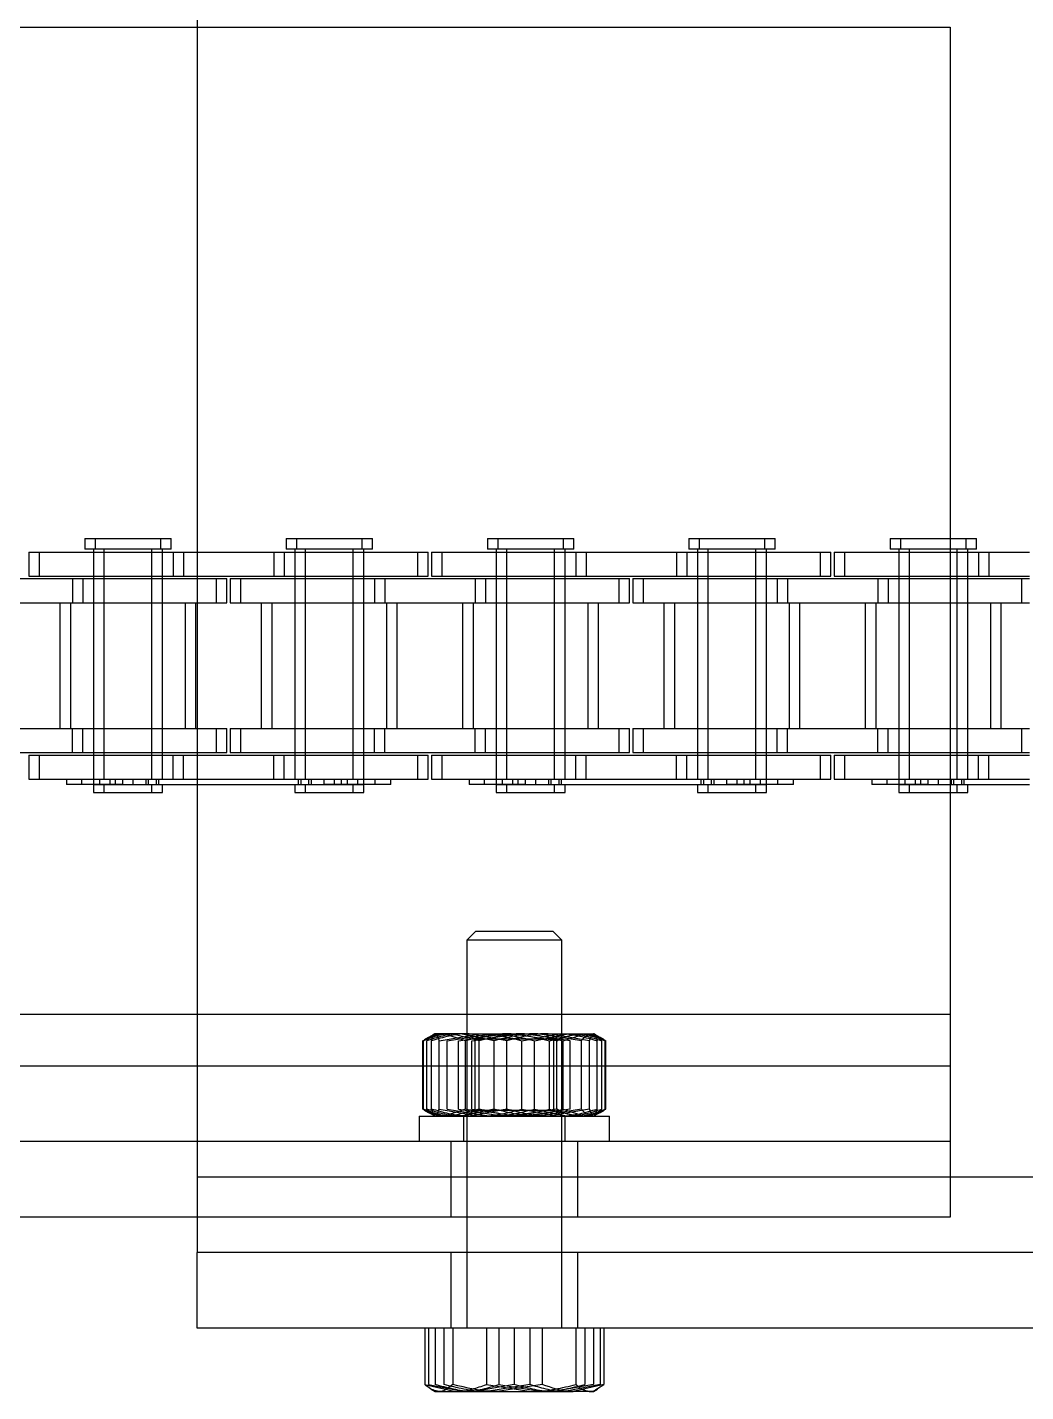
# Model space of a CAD drawing. Header units: metres. Extents: x 0 to 21025, y 0 to 14850.
# Drawn here: x 4815.5 to 4878.5, y 9035.6 to 9121.6 of the extents above; entities that cross this region are included whole.
import ezdxf

# ---------------------------------------------------------------- set-up
doc = ezdxf.new("R2010")
doc.units = ezdxf.units.M
doc.header["$LTSCALE"] = 25
doc.linetypes.add('HIDDEN2', pattern=[4.7625, 3.175, -1.5875])
doc.layers.add('SL4', color=4, linetype='Continuous')
doc.layers.add('ST1', color=7, linetype='HIDDEN2')

msp = doc.modelspace()

# ---------------------------------------------------------------- linework, layer by layer
at = {"layer": 'SL4'}
for p, q in [((4826.236, 9261.149), (4826.236, 9121.619)), ((3548.761, 9121.619), (4873.736, 9121.619)), ((4873.736, 9121.619), (4873.736, 9056.144)), ((4873.736, 9089.384), (4874.733, 9089.384)), ((4874.733, 9088.725), (4874.733, 9089.384)), ((4874.733, 9089.384), (4875.388, 9089.384)), ((4875.388, 9088.725), (4875.388, 9089.384)), ((4874.733, 9088.725), (4873.736, 9088.725)), ((4873.736, 9088.541), (4875.51, 9088.541)), ((4874.18, 9088.541), (4874.18, 9088.725)), ((4875.388, 9088.725), (4874.733, 9088.725)), ((4874.835, 9088.541), (4874.835, 9088.725)), ((4875.51, 9088.541), (4875.51, 9087.021)), ((4875.51, 9088.541), (4878.736, 9088.541)), ((4873.736, 9087.021), (4875.51, 9087.021)), ((4873.736, 9086.869), (4878.255, 9086.869)), ((4874.18, 9086.869), (4874.18, 9087.021)), ((4874.835, 9086.869), (4874.835, 9087.021)), ((4875.51, 9087.021), (4878.736, 9087.021)), ((4878.255, 9085.349), (4878.255, 9086.869)), ((4878.255, 9086.869), (4878.736, 9086.869)), ((4873.736, 9085.349), (4878.255, 9085.349)), ((4876.295, 9077.419), (4876.295, 9085.349)), ((4876.95, 9077.419), (4876.95, 9085.349)), ((4878.255, 9085.349), (4878.736, 9085.349)), ((4873.736, 9077.419), (4878.255, 9077.419)), ((4878.255, 9075.899), (4878.255, 9077.419)), ((4878.255, 9077.419), (4878.736, 9077.419)), ((4873.736, 9075.899), (4878.255, 9075.899)), ((4873.736, 9075.747), (4875.51, 9075.747)), ((4874.18, 9075.747), (4874.18, 9075.899)), ((4874.835, 9075.747), (4874.835, 9075.899)), ((4875.51, 9074.227), (4875.51, 9075.747)), ((4875.51, 9075.747), (4878.736, 9075.747)), ((4878.255, 9075.899), (4878.736, 9075.899)), ((4873.736, 9074.227), (4875.51, 9074.227)), ((4873.736, 9073.894), (4878.736, 9073.894)), ((4874.18, 9073.858), (4873.736, 9073.858)), ((4873.811, 9073.858), (4873.811, 9073.894)), ((4874.18, 9073.384), (4874.18, 9073.858)), ((4874.835, 9073.858), (4874.18, 9073.858)), ((4874.466, 9073.858), (4874.466, 9073.894)), ((4874.835, 9073.384), (4874.835, 9073.858)), ((4875.51, 9074.227), (4878.736, 9074.227)), ((4873.736, 9073.384), (4874.18, 9073.384)), ((4874.18, 9073.384), (4874.835, 9073.384)), ((3548.761, 9056.144), (4873.736, 9056.144)), ((4873.736, 9056.144), (4873.736, 9046.619)), ((4878.736, 9049.146), (4873.736, 9049.146)), ((4873.736, 9046.619), (3548.761, 9046.619)), ((4826.236, 9046.619), (4826.236, 9044.384)), ((4843.236, 9046.619), (4843.236, 9044.384)), ((4849.236, 9044.384), (4849.236, 9046.619)), ((4826.236, 9039.621), (4826.236, 9044.384)), ((4926.236, 9044.384), (4826.236, 9044.384)), ((4926.236, 9039.621), (4826.236, 9039.621)), ((4840.594, 9039.621), (4840.594, 9036.068)), ((4842.355, 9039.621), (4842.355, 9036.068)), ((4847.998, 9039.621), (4847.998, 9036.068)), ((4851.879, 9039.621), (4851.879, 9036.068)), ((4847.998, 9036.068), (4845.177, 9035.621)), ((4851.879, 9036.068), (4849.938, 9035.621)), ((4851.475, 9035.816), (4851.879, 9036.068)), ((4840.986, 9035.766), (4841.236, 9035.621)), ((4841.236, 9035.621), (4841.475, 9035.621)), ((4841.475, 9035.621), (4845.177, 9035.621)), ((4845.177, 9035.621), (4849.938, 9035.621)), ((4851.236, 9035.621), (4849.938, 9035.621)), ((4851.236, 9035.621), (4851.487, 9035.766))]:
    msp.add_line(p, q, dxfattribs=at)
for points, knots in [([(4841.475, 9035.621), (4841.239, 9035.677), (4840.941, 9035.749), (4840.655, 9036.012), (4840.594, 9036.068)], [0, 0, 0, 0, 0.788999, 1, 1, 1, 1]), ([(4842.355, 9036.068), (4842.132, 9035.885), (4841.842, 9035.647), (4841.544, 9035.626), (4841.475, 9035.621)], [0, 0, 0, 0, 0.768151, 1, 1, 1, 1]), ([(4845.177, 9035.621), (4845.11, 9035.622), (4844.157, 9035.628), (4843.223, 9035.856), (4842.355, 9036.068)], [0, 0, 0, 0, 0.070201, 1, 1, 1, 1]), ([(4849.938, 9035.621), (4849.892, 9035.622), (4849.237, 9035.628), (4848.595, 9035.856), (4847.998, 9036.068)], [0, 0, 0, 0, 0.070201, 1, 1, 1, 1])]:
    msp.add_open_spline(points, degree=3, knots=knots, dxfattribs=at)
at = {"layer": 'ST1'}
for p, q in [((4826.236, 9121.619), (4826.236, 9049.146)), ((4819.136, 9089.384), (4823.933, 9089.384)), ((4819.136, 9089.384), (4819.136, 9088.725)), ((4819.791, 9089.384), (4819.791, 9088.725)), ((4823.933, 9089.384), (4824.588, 9089.384)), ((4823.933, 9088.725), (4823.933, 9089.384)), ((4824.588, 9088.725), (4824.588, 9089.384)), ((4831.836, 9089.384), (4836.633, 9089.384)), ((4831.836, 9089.384), (4831.836, 9088.725)), ((4832.491, 9089.384), (4832.491, 9088.725)), ((4836.633, 9089.384), (4837.288, 9089.384)), ((4836.633, 9088.725), (4836.633, 9089.384)), ((4837.288, 9088.725), (4837.288, 9089.384)), ((4844.536, 9089.384), (4849.333, 9089.384)), ((4844.536, 9089.384), (4844.536, 9088.725)), ((4845.191, 9089.384), (4845.191, 9088.725)), ((4849.333, 9089.384), (4849.988, 9089.384)), ((4849.333, 9088.725), (4849.333, 9089.384)), ((4849.988, 9088.725), (4849.988, 9089.384)), ((4857.236, 9089.384), (4862.033, 9089.384)), ((4857.236, 9089.384), (4857.236, 9088.725)), ((4857.891, 9089.384), (4857.891, 9088.725)), ((4862.033, 9089.384), (4862.688, 9089.384)), ((4862.033, 9088.725), (4862.033, 9089.384)), ((4862.688, 9088.725), (4862.688, 9089.384)), ((4869.936, 9089.384), (4873.736, 9089.384)), ((4869.936, 9089.384), (4869.936, 9088.725)), ((4870.591, 9089.384), (4870.591, 9088.725)), ((4815.615, 9088.541), (4824.71, 9088.541)), ((4815.615, 9088.541), (4815.615, 9087.021)), ((4816.27, 9088.541), (4816.27, 9087.021)), ((4823.933, 9088.725), (4819.136, 9088.725)), ((4819.69, 9088.725), (4819.69, 9074.227)), ((4819.69, 9088.541), (4819.69, 9087.021)), ((4820.345, 9088.725), (4820.345, 9074.227)), ((4820.345, 9088.541), (4820.345, 9087.021)), ((4823.38, 9074.227), (4823.38, 9088.725)), ((4823.38, 9087.021), (4823.38, 9088.541)), ((4824.588, 9088.725), (4823.933, 9088.725)), ((4824.035, 9074.227), (4824.035, 9088.725)), ((4824.035, 9087.021), (4824.035, 9088.541)), ((4824.71, 9088.541), (4824.71, 9087.021)), ((4824.71, 9088.541), (4831.06, 9088.541)), ((4825.365, 9088.541), (4825.365, 9087.021)), ((4831.06, 9088.541), (4831.06, 9087.021)), ((4831.06, 9088.541), (4840.155, 9088.541)), ((4831.715, 9088.541), (4831.715, 9087.021)), ((4836.633, 9088.725), (4831.836, 9088.725)), ((4832.39, 9088.725), (4832.39, 9074.227)), ((4832.39, 9088.541), (4832.39, 9087.021)), ((4833.045, 9088.725), (4833.045, 9074.227)), ((4833.045, 9088.541), (4833.045, 9087.021)), ((4836.08, 9074.227), (4836.08, 9088.725)), ((4836.08, 9087.021), (4836.08, 9088.541)), ((4837.288, 9088.725), (4836.633, 9088.725)), ((4836.735, 9074.227), (4836.735, 9088.725)), ((4836.735, 9087.021), (4836.735, 9088.541)), ((4840.155, 9088.541), (4840.81, 9088.541)), ((4840.155, 9087.021), (4840.155, 9088.541)), ((4840.81, 9087.021), (4840.81, 9088.541)), ((4841.015, 9088.541), (4850.11, 9088.541)), ((4841.015, 9088.541), (4841.015, 9087.021)), ((4841.67, 9088.541), (4841.67, 9087.021)), ((4849.333, 9088.725), (4844.536, 9088.725)), ((4845.09, 9088.725), (4845.09, 9074.227)), ((4845.09, 9088.541), (4845.09, 9087.021)), ((4845.745, 9088.725), (4845.745, 9074.227)), ((4845.745, 9088.541), (4845.745, 9087.021)), ((4848.78, 9074.227), (4848.78, 9088.725)), ((4848.78, 9087.021), (4848.78, 9088.541)), ((4849.988, 9088.725), (4849.333, 9088.725)), ((4849.435, 9074.227), (4849.435, 9088.725)), ((4849.435, 9087.021), (4849.435, 9088.541)), ((4850.11, 9088.541), (4850.11, 9087.021)), ((4850.11, 9088.541), (4856.46, 9088.541)), ((4850.765, 9088.541), (4850.765, 9087.021)), ((4856.46, 9088.541), (4856.46, 9087.021)), ((4856.46, 9088.541), (4865.555, 9088.541)), ((4857.115, 9088.541), (4857.115, 9087.021)), ((4862.033, 9088.725), (4857.236, 9088.725)), ((4857.79, 9088.725), (4857.79, 9074.227)), ((4857.79, 9088.541), (4857.79, 9087.021)), ((4858.445, 9088.725), (4858.445, 9074.227)), ((4858.445, 9088.541), (4858.445, 9087.021)), ((4861.48, 9074.227), (4861.48, 9088.725)), ((4861.48, 9087.021), (4861.48, 9088.541)), ((4862.688, 9088.725), (4862.033, 9088.725)), ((4862.135, 9074.227), (4862.135, 9088.725)), ((4862.135, 9087.021), (4862.135, 9088.541)), ((4865.555, 9088.541), (4866.21, 9088.541)), ((4865.555, 9087.021), (4865.555, 9088.541)), ((4866.21, 9087.021), (4866.21, 9088.541)), ((4866.415, 9088.541), (4873.736, 9088.541)), ((4866.415, 9088.541), (4866.415, 9087.021)), ((4867.07, 9088.541), (4867.07, 9087.021)), ((4873.736, 9088.725), (4869.936, 9088.725)), ((4870.49, 9088.725), (4870.49, 9074.227)), ((4870.49, 9088.541), (4870.49, 9087.021)), ((4871.145, 9088.725), (4871.145, 9074.227)), ((4871.145, 9088.541), (4871.145, 9087.021)), ((4874.18, 9087.021), (4874.18, 9088.541)), ((4874.18, 9087.021), (4874.18, 9088.541)), ((4874.835, 9087.021), (4874.835, 9088.541)), ((4874.835, 9087.021), (4874.835, 9088.541)), ((4875.51, 9088.541), (4875.51, 9087.021)), ((4876.165, 9088.541), (4876.165, 9087.021)), ((4812.01, 9086.869), (4818.36, 9086.869)), ((4815.615, 9087.021), (4824.71, 9087.021)), ((4818.36, 9086.869), (4818.36, 9085.349)), ((4818.36, 9086.869), (4827.455, 9086.869)), ((4819.015, 9086.869), (4819.015, 9085.349)), ((4819.69, 9086.869), (4819.69, 9085.349)), ((4820.345, 9086.869), (4820.345, 9085.349)), ((4823.38, 9085.349), (4823.38, 9086.869)), ((4824.035, 9085.349), (4824.035, 9086.869)), ((4824.71, 9087.021), (4831.06, 9087.021)), ((4827.455, 9086.869), (4828.11, 9086.869)), ((4827.455, 9085.349), (4827.455, 9086.869)), ((4828.11, 9085.349), (4828.11, 9086.869)), ((4828.315, 9086.869), (4837.41, 9086.869)), ((4828.315, 9086.869), (4828.315, 9085.349)), ((4828.97, 9086.869), (4828.97, 9085.349)), ((4831.06, 9087.021), (4840.155, 9087.021)), ((4832.39, 9086.869), (4832.39, 9085.349)), ((4833.045, 9086.869), (4833.045, 9085.349)), ((4836.08, 9085.349), (4836.08, 9086.869)), ((4836.735, 9085.349), (4836.735, 9086.869)), ((4837.41, 9086.869), (4837.41, 9085.349)), ((4837.41, 9086.869), (4843.76, 9086.869)), ((4838.065, 9086.869), (4838.065, 9085.349)), ((4840.155, 9087.021), (4840.81, 9087.021)), ((4841.015, 9087.021), (4850.11, 9087.021)), ((4843.76, 9086.869), (4843.76, 9085.349)), ((4843.76, 9086.869), (4852.855, 9086.869)), ((4844.415, 9086.869), (4844.415, 9085.349)), ((4845.09, 9086.869), (4845.09, 9085.349)), ((4845.745, 9086.869), (4845.745, 9085.349)), ((4848.78, 9085.349), (4848.78, 9086.869)), ((4849.435, 9085.349), (4849.435, 9086.869)), ((4850.11, 9087.021), (4856.46, 9087.021)), ((4852.855, 9086.869), (4853.51, 9086.869)), ((4852.855, 9085.349), (4852.855, 9086.869)), ((4853.51, 9085.349), (4853.51, 9086.869)), ((4853.715, 9086.869), (4862.81, 9086.869)), ((4853.715, 9086.869), (4853.715, 9085.349)), ((4854.37, 9086.869), (4854.37, 9085.349)), ((4856.46, 9087.021), (4865.555, 9087.021)), ((4857.79, 9086.869), (4857.79, 9085.349)), ((4858.445, 9086.869), (4858.445, 9085.349)), ((4861.48, 9085.349), (4861.48, 9086.869)), ((4862.135, 9085.349), (4862.135, 9086.869)), ((4862.81, 9086.869), (4862.81, 9085.349)), ((4862.81, 9086.869), (4869.16, 9086.869)), ((4863.465, 9086.869), (4863.465, 9085.349)), ((4865.555, 9087.021), (4866.21, 9087.021)), ((4866.415, 9087.021), (4873.736, 9087.021)), ((4869.16, 9086.869), (4869.16, 9085.349)), ((4869.16, 9086.869), (4873.736, 9086.869)), ((4869.815, 9086.869), (4869.815, 9085.349)), ((4870.49, 9086.869), (4870.49, 9085.349)), ((4871.145, 9086.869), (4871.145, 9085.349)), ((4874.18, 9075.899), (4874.18, 9086.869)), ((4874.18, 9085.349), (4874.18, 9086.869)), ((4874.835, 9075.899), (4874.835, 9086.869)), ((4874.835, 9085.349), (4874.835, 9086.869)), ((4812.01, 9085.349), (4818.36, 9085.349)), ((4817.575, 9085.349), (4817.575, 9077.419)), ((4818.23, 9085.349), (4818.23, 9077.419)), ((4818.36, 9085.349), (4827.455, 9085.349)), ((4819.69, 9085.349), (4819.69, 9077.419)), ((4820.345, 9085.349), (4820.345, 9077.419)), ((4823.38, 9077.419), (4823.38, 9085.349)), ((4824.035, 9077.419), (4824.035, 9085.349)), ((4825.495, 9077.419), (4825.495, 9085.349)), ((4826.15, 9077.419), (4826.15, 9085.349)), ((4827.455, 9085.349), (4828.11, 9085.349)), ((4828.315, 9085.349), (4837.41, 9085.349)), ((4830.275, 9085.349), (4830.275, 9077.419)), ((4830.93, 9085.349), (4830.93, 9077.419)), ((4832.39, 9085.349), (4832.39, 9077.419)), ((4833.045, 9085.349), (4833.045, 9077.419)), ((4836.08, 9077.419), (4836.08, 9085.349)), ((4836.735, 9077.419), (4836.735, 9085.349)), ((4837.41, 9085.349), (4843.76, 9085.349)), ((4838.195, 9077.419), (4838.195, 9085.349)), ((4838.85, 9077.419), (4838.85, 9085.349)), ((4842.975, 9085.349), (4842.975, 9077.419)), ((4843.63, 9085.349), (4843.63, 9077.419)), ((4843.76, 9085.349), (4852.855, 9085.349)), ((4845.09, 9085.349), (4845.09, 9077.419)), ((4845.745, 9085.349), (4845.745, 9077.419)), ((4848.78, 9077.419), (4848.78, 9085.349)), ((4849.435, 9077.419), (4849.435, 9085.349)), ((4850.895, 9077.419), (4850.895, 9085.349)), ((4851.55, 9077.419), (4851.55, 9085.349)), ((4852.855, 9085.349), (4853.51, 9085.349)), ((4853.715, 9085.349), (4862.81, 9085.349)), ((4855.675, 9085.349), (4855.675, 9077.419)), ((4856.33, 9085.349), (4856.33, 9077.419)), ((4857.79, 9085.349), (4857.79, 9077.419)), ((4858.445, 9085.349), (4858.445, 9077.419)), ((4861.48, 9077.419), (4861.48, 9085.349)), ((4862.135, 9077.419), (4862.135, 9085.349)), ((4862.81, 9085.349), (4869.16, 9085.349)), ((4863.595, 9077.419), (4863.595, 9085.349)), ((4864.25, 9077.419), (4864.25, 9085.349)), ((4868.375, 9085.349), (4868.375, 9077.419)), ((4869.03, 9085.349), (4869.03, 9077.419)), ((4869.16, 9085.349), (4873.736, 9085.349)), ((4870.49, 9085.349), (4870.49, 9077.419)), ((4871.145, 9085.349), (4871.145, 9077.419)), ((4874.18, 9077.419), (4874.18, 9085.349)), ((4874.835, 9077.419), (4874.835, 9085.349)), ((4812.01, 9077.419), (4818.36, 9077.419)), ((4818.36, 9075.899), (4818.36, 9077.419)), ((4818.36, 9077.419), (4827.455, 9077.419)), ((4819.015, 9075.899), (4819.015, 9077.419)), ((4819.69, 9077.419), (4819.69, 9075.899)), ((4820.345, 9077.419), (4820.345, 9075.899)), ((4823.38, 9075.899), (4823.38, 9077.419)), ((4824.035, 9075.899), (4824.035, 9077.419)), ((4827.455, 9077.419), (4828.11, 9077.419)), ((4827.455, 9075.899), (4827.455, 9077.419)), ((4828.11, 9075.899), (4828.11, 9077.419)), ((4828.315, 9077.419), (4837.41, 9077.419)), ((4828.315, 9077.419), (4828.315, 9075.899)), ((4828.97, 9077.419), (4828.97, 9075.899)), ((4832.39, 9077.419), (4832.39, 9075.899)), ((4833.045, 9077.419), (4833.045, 9075.899)), ((4836.08, 9075.899), (4836.08, 9077.419)), ((4836.735, 9075.899), (4836.735, 9077.419)), ((4837.41, 9075.899), (4837.41, 9077.419)), ((4837.41, 9077.419), (4843.76, 9077.419)), ((4838.065, 9075.899), (4838.065, 9077.419)), ((4843.76, 9075.899), (4843.76, 9077.419)), ((4843.76, 9077.419), (4852.855, 9077.419)), ((4844.415, 9075.899), (4844.415, 9077.419)), ((4845.09, 9077.419), (4845.09, 9075.899)), ((4845.745, 9077.419), (4845.745, 9075.899)), ((4848.78, 9075.899), (4848.78, 9077.419)), ((4849.435, 9075.899), (4849.435, 9077.419)), ((4852.855, 9077.419), (4853.51, 9077.419)), ((4852.855, 9075.899), (4852.855, 9077.419)), ((4853.51, 9075.899), (4853.51, 9077.419)), ((4853.715, 9077.419), (4862.81, 9077.419)), ((4853.715, 9077.419), (4853.715, 9075.899)), ((4854.37, 9077.419), (4854.37, 9075.899)), ((4857.79, 9077.419), (4857.79, 9075.899)), ((4858.445, 9077.419), (4858.445, 9075.899)), ((4861.48, 9075.899), (4861.48, 9077.419)), ((4862.135, 9075.899), (4862.135, 9077.419)), ((4862.81, 9075.899), (4862.81, 9077.419)), ((4862.81, 9077.419), (4869.16, 9077.419)), ((4863.465, 9075.899), (4863.465, 9077.419)), ((4869.16, 9075.899), (4869.16, 9077.419)), ((4869.16, 9077.419), (4873.736, 9077.419)), ((4869.815, 9075.899), (4869.815, 9077.419)), ((4870.49, 9077.419), (4870.49, 9075.899)), ((4871.145, 9077.419), (4871.145, 9075.899)), ((4874.18, 9075.899), (4874.18, 9077.419)), ((4874.835, 9075.899), (4874.835, 9077.419)), ((4812.01, 9075.899), (4818.36, 9075.899)), ((4815.615, 9075.747), (4824.71, 9075.747)), ((4815.615, 9075.747), (4815.615, 9074.227)), ((4816.27, 9075.747), (4816.27, 9074.227)), ((4818.36, 9075.899), (4827.455, 9075.899)), ((4819.69, 9075.747), (4819.69, 9073.894)), ((4820.345, 9075.747), (4820.345, 9074.227)), ((4823.38, 9074.227), (4823.38, 9075.747)), ((4824.035, 9074.227), (4824.035, 9075.747)), ((4824.71, 9074.227), (4824.71, 9075.747)), ((4824.71, 9075.747), (4831.06, 9075.747)), ((4825.365, 9074.227), (4825.365, 9075.747)), ((4827.455, 9075.899), (4828.11, 9075.899)), ((4828.315, 9075.899), (4837.41, 9075.899)), ((4831.06, 9074.227), (4831.06, 9075.747)), ((4831.06, 9075.747), (4840.155, 9075.747)), ((4831.715, 9074.227), (4831.715, 9075.747)), ((4832.39, 9075.747), (4832.39, 9074.227)), ((4833.045, 9075.747), (4833.045, 9074.227)), ((4836.08, 9074.227), (4836.08, 9075.747)), ((4836.735, 9073.894), (4836.735, 9075.747)), ((4837.41, 9075.899), (4843.76, 9075.899)), ((4840.155, 9075.747), (4840.81, 9075.747)), ((4840.155, 9074.227), (4840.155, 9075.747)), ((4840.81, 9074.227), (4840.81, 9075.747)), ((4841.015, 9075.747), (4850.11, 9075.747)), ((4841.015, 9075.747), (4841.015, 9074.227)), ((4841.67, 9075.747), (4841.67, 9074.227)), ((4843.76, 9075.899), (4852.855, 9075.899)), ((4845.09, 9075.747), (4845.09, 9073.894)), ((4845.745, 9075.747), (4845.745, 9074.227)), ((4848.78, 9074.227), (4848.78, 9075.747)), ((4849.435, 9074.227), (4849.435, 9075.747)), ((4850.11, 9074.227), (4850.11, 9075.747)), ((4850.11, 9075.747), (4856.46, 9075.747)), ((4850.765, 9074.227), (4850.765, 9075.747)), ((4852.855, 9075.899), (4853.51, 9075.899)), ((4853.715, 9075.899), (4862.81, 9075.899)), ((4856.46, 9074.227), (4856.46, 9075.747)), ((4856.46, 9075.747), (4865.555, 9075.747)), ((4857.115, 9074.227), (4857.115, 9075.747)), ((4857.79, 9075.747), (4857.79, 9074.227)), ((4858.445, 9075.747), (4858.445, 9074.227)), ((4861.48, 9074.227), (4861.48, 9075.747)), ((4862.135, 9073.894), (4862.135, 9075.747)), ((4862.81, 9075.899), (4869.16, 9075.899)), ((4865.555, 9075.747), (4866.21, 9075.747)), ((4865.555, 9074.227), (4865.555, 9075.747)), ((4866.21, 9074.227), (4866.21, 9075.747)), ((4866.415, 9075.747), (4873.736, 9075.747)), ((4866.415, 9075.747), (4866.415, 9074.227)), ((4867.07, 9075.747), (4867.07, 9074.227)), ((4869.16, 9075.899), (4873.736, 9075.899)), ((4870.49, 9075.747), (4870.49, 9073.894)), ((4871.145, 9075.747), (4871.145, 9074.227)), ((4874.18, 9074.227), (4874.18, 9075.747)), ((4874.18, 9074.227), (4874.18, 9075.747)), ((4874.835, 9074.227), (4874.835, 9075.747)), ((4874.835, 9074.227), (4874.835, 9075.747)), ((4875.51, 9074.227), (4875.51, 9075.747)), ((4876.165, 9074.227), (4876.165, 9075.747)), ((4815.615, 9074.227), (4824.71, 9074.227)), ((4817.983, 9074.227), (4817.983, 9073.894)), ((4821.535, 9073.894), (4817.983, 9073.894)), ((4818.959, 9073.894), (4818.959, 9074.227)), ((4823.38, 9073.858), (4819.69, 9073.858)), ((4819.69, 9073.858), (4819.69, 9073.384)), ((4820.059, 9074.227), (4820.059, 9073.858)), ((4820.345, 9073.858), (4820.345, 9073.384)), ((4820.714, 9074.227), (4820.714, 9073.858)), ((4821.083, 9073.894), (4821.083, 9074.227)), ((4821.535, 9073.894), (4821.535, 9074.227)), ((4821.535, 9073.894), (4834.235, 9073.894)), ((4822.19, 9073.894), (4822.19, 9074.227)), ((4823.011, 9073.858), (4823.011, 9074.227)), ((4823.154, 9073.894), (4823.154, 9074.227)), ((4824.035, 9073.858), (4823.38, 9073.858)), ((4823.38, 9073.384), (4823.38, 9073.858)), ((4823.666, 9073.858), (4823.666, 9074.227)), ((4823.809, 9073.894), (4823.809, 9074.227)), ((4824.035, 9073.384), (4824.035, 9073.858)), ((4824.71, 9074.227), (4831.06, 9074.227)), ((4831.06, 9074.227), (4840.155, 9074.227)), ((4836.08, 9073.858), (4832.39, 9073.858)), ((4832.39, 9073.858), (4832.39, 9073.384)), ((4832.616, 9073.894), (4832.616, 9074.227)), ((4832.759, 9074.227), (4832.759, 9073.858)), ((4833.045, 9073.858), (4833.045, 9073.384)), ((4833.271, 9073.894), (4833.271, 9074.227)), ((4833.414, 9074.227), (4833.414, 9073.858)), ((4834.235, 9073.894), (4834.235, 9074.227)), ((4837.465, 9073.894), (4834.235, 9073.894)), ((4834.89, 9073.894), (4834.89, 9074.227)), ((4835.342, 9073.894), (4835.342, 9074.227)), ((4835.711, 9073.858), (4835.711, 9074.227)), ((4836.735, 9073.858), (4836.08, 9073.858)), ((4836.08, 9073.384), (4836.08, 9073.858)), ((4836.366, 9073.858), (4836.366, 9074.227)), ((4836.735, 9073.384), (4836.735, 9073.858)), ((4837.465, 9073.894), (4837.465, 9074.227)), ((4838.442, 9073.894), (4837.465, 9073.894)), ((4838.442, 9073.894), (4838.442, 9074.227)), ((4840.155, 9074.227), (4840.81, 9074.227)), ((4841.015, 9074.227), (4850.11, 9074.227)), ((4843.383, 9074.227), (4843.383, 9073.894)), ((4846.935, 9073.894), (4843.383, 9073.894)), ((4844.359, 9073.894), (4844.359, 9074.227)), ((4848.78, 9073.858), (4845.09, 9073.858)), ((4845.09, 9073.858), (4845.09, 9073.384)), ((4845.459, 9074.227), (4845.459, 9073.858)), ((4845.745, 9073.858), (4845.745, 9073.384)), ((4846.114, 9074.227), (4846.114, 9073.858)), ((4846.483, 9073.894), (4846.483, 9074.227)), ((4846.935, 9073.894), (4846.935, 9074.227)), ((4846.935, 9073.894), (4859.635, 9073.894)), ((4847.59, 9073.894), (4847.59, 9074.227)), ((4848.411, 9073.858), (4848.411, 9074.227)), ((4848.554, 9073.894), (4848.554, 9074.227)), ((4849.435, 9073.858), (4848.78, 9073.858)), ((4848.78, 9073.384), (4848.78, 9073.858)), ((4849.066, 9073.858), (4849.066, 9074.227)), ((4849.209, 9073.894), (4849.209, 9074.227)), ((4849.435, 9073.384), (4849.435, 9073.858)), ((4850.11, 9074.227), (4856.46, 9074.227)), ((4856.46, 9074.227), (4865.555, 9074.227)), ((4861.48, 9073.858), (4857.79, 9073.858)), ((4857.79, 9073.858), (4857.79, 9073.384)), ((4858.016, 9073.894), (4858.016, 9074.227)), ((4858.159, 9074.227), (4858.159, 9073.858)), ((4858.445, 9073.858), (4858.445, 9073.384)), ((4858.671, 9073.894), (4858.671, 9074.227)), ((4858.814, 9074.227), (4858.814, 9073.858)), ((4859.635, 9073.894), (4859.635, 9074.227)), ((4862.865, 9073.894), (4859.635, 9073.894)), ((4860.29, 9073.894), (4860.29, 9074.227)), ((4860.742, 9073.894), (4860.742, 9074.227)), ((4861.111, 9073.858), (4861.111, 9074.227)), ((4862.135, 9073.858), (4861.48, 9073.858)), ((4861.48, 9073.384), (4861.48, 9073.858)), ((4861.766, 9073.858), (4861.766, 9074.227)), ((4862.135, 9073.384), (4862.135, 9073.858)), ((4862.865, 9073.894), (4862.865, 9074.227)), ((4863.842, 9073.894), (4862.865, 9073.894)), ((4863.842, 9073.894), (4863.842, 9074.227)), ((4865.555, 9074.227), (4866.21, 9074.227)), ((4866.415, 9074.227), (4873.736, 9074.227)), ((4868.783, 9074.227), (4868.783, 9073.894)), ((4872.335, 9073.894), (4868.783, 9073.894)), ((4869.759, 9073.894), (4869.759, 9074.227)), ((4873.736, 9073.858), (4870.49, 9073.858)), ((4870.49, 9073.858), (4870.49, 9073.384)), ((4870.859, 9074.227), (4870.859, 9073.858)), ((4871.145, 9073.858), (4871.145, 9073.384)), ((4871.514, 9074.227), (4871.514, 9073.858)), ((4871.883, 9073.894), (4871.883, 9074.227)), ((4872.335, 9073.894), (4872.335, 9074.227)), ((4872.335, 9073.894), (4873.736, 9073.894)), ((4872.99, 9073.894), (4872.99, 9074.227)), ((4873.811, 9073.894), (4873.811, 9074.227)), ((4873.954, 9073.894), (4873.954, 9074.227)), ((4874.466, 9073.894), (4874.466, 9074.227)), ((4874.609, 9073.894), (4874.609, 9074.227)), ((4819.69, 9073.384), (4823.38, 9073.384)), ((4823.38, 9073.384), (4824.035, 9073.384)), ((4832.39, 9073.384), (4836.08, 9073.384)), ((4836.08, 9073.384), (4836.735, 9073.384)), ((4845.09, 9073.384), (4848.78, 9073.384)), ((4848.78, 9073.384), (4849.435, 9073.384)), ((4857.79, 9073.384), (4861.48, 9073.384)), ((4861.48, 9073.384), (4862.135, 9073.384)), ((4870.49, 9073.384), (4873.736, 9073.384)), ((4843.791, 9064.621), (4843.236, 9064.067)), ((4848.682, 9064.621), (4843.791, 9064.621)), ((4849.236, 9064.067), (4848.682, 9064.621)), ((4849.236, 9064.067), (4843.236, 9064.067)), ((4843.236, 9064.067), (4843.236, 9046.619)), ((4849.236, 9046.619), (4849.236, 9064.067)), ((4873.736, 9059.381), (3548.761, 9059.381)), ((4840.467, 9053.428), (4840.467, 9057.734)), ((4840.512, 9053.428), (4840.512, 9057.734)), ((4840.823, 9057.943), (4840.572, 9057.797)), ((4840.72, 9053.428), (4840.72, 9057.734)), ((4841.109, 9058.107), (4840.823, 9057.943)), ((4841.014, 9053.428), (4841.014, 9057.734)), ((4841.219, 9058.171), (4841.109, 9058.107)), ((4841.236, 9058.181), (4841.219, 9058.171)), ((4841.236, 9058.181), (4841.254, 9058.181)), ((4843.386, 9058.181), (4841.242, 9058.181)), ((4841.493, 9057.734), (4844.104, 9058.181)), ((4841.493, 9053.428), (4841.493, 9057.734)), ((4843.158, 9057.734), (4841.812, 9058.181)), ((4842.002, 9057.734), (4844.76, 9058.181)), ((4842.002, 9053.428), (4842.002, 9057.734)), ((4844.025, 9057.734), (4842.268, 9058.181)), ((4842.723, 9057.734), (4845.586, 9058.181)), ((4842.723, 9053.428), (4842.723, 9057.734)), ((4844.955, 9057.734), (4842.838, 9058.181)), ((4843.158, 9053.428), (4843.158, 9057.734)), ((4843.236, 9058.181), (4843.736, 9057.831)), ((4845.757, 9057.734), (4843.386, 9058.181)), ((4843.386, 9058.181), (4848.368, 9058.181)), ((4843.546, 9057.734), (4846.43, 9058.181)), ((4843.546, 9053.428), (4843.546, 9057.734)), ((4848.736, 9057.831), (4843.736, 9057.831)), ((4843.736, 9057.831), (4843.736, 9053.357)), ((4844.025, 9053.428), (4844.025, 9057.734)), ((4844.955, 9053.428), (4844.955, 9057.734)), ((4845.757, 9053.428), (4845.757, 9057.734)), ((4848.927, 9057.734), (4846.042, 9058.181)), ((4846.715, 9057.734), (4849.087, 9058.181)), ((4846.715, 9053.428), (4846.715, 9057.734)), ((4849.749, 9057.734), (4846.887, 9058.181)), ((4847.517, 9057.734), (4849.635, 9058.181)), ((4847.517, 9053.428), (4847.517, 9057.734)), ((4850.471, 9057.734), (4847.713, 9058.181)), ((4850.98, 9057.734), (4848.368, 9058.181)), ((4848.368, 9058.181), (4851.219, 9058.181)), ((4848.448, 9057.734), (4850.204, 9058.181)), ((4848.448, 9053.428), (4848.448, 9057.734)), ((4848.736, 9057.831), (4849.236, 9058.181)), ((4848.736, 9053.357), (4848.736, 9057.831)), ((4848.927, 9053.428), (4848.927, 9057.734)), ((4849.315, 9057.734), (4850.66, 9058.181)), ((4849.315, 9053.428), (4849.315, 9057.734)), ((4849.749, 9053.428), (4849.749, 9057.734)), ((4850.471, 9053.428), (4850.471, 9057.734)), ((4850.98, 9053.428), (4850.98, 9057.734)), ((4851.254, 9058.171), (4851.236, 9058.181)), ((4851.364, 9058.107), (4851.254, 9058.171)), ((4851.363, 9058.078), (4851.752, 9057.734)), ((4851.649, 9057.943), (4851.364, 9058.107)), ((4851.459, 9053.428), (4851.459, 9057.734)), ((4851.901, 9057.797), (4851.649, 9057.943)), ((4851.752, 9053.428), (4851.752, 9057.734)), ((4851.889, 9057.776), (4852.005, 9057.734)), ((4851.961, 9053.428), (4851.961, 9057.734)), ((4852.005, 9053.428), (4852.005, 9057.734)), ((3548.761, 9056.144), (4873.736, 9056.144)), ((4840.572, 9053.365), (4840.823, 9053.219)), ((4840.823, 9053.219), (4841.109, 9053.055)), ((4841.109, 9053.055), (4841.219, 9052.991)), ((4841.493, 9053.428), (4844.104, 9052.981)), ((4843.158, 9053.428), (4841.812, 9052.981)), ((4842.002, 9053.428), (4844.76, 9052.981)), ((4844.025, 9053.428), (4842.268, 9052.981)), ((4842.723, 9053.428), (4845.586, 9052.981)), ((4844.955, 9053.428), (4842.838, 9052.981)), ((4843.736, 9053.357), (4843.236, 9053.006)), ((4845.757, 9053.428), (4843.386, 9052.981)), ((4843.546, 9053.428), (4846.43, 9052.981)), ((4843.736, 9053.357), (4848.736, 9053.357)), ((4848.927, 9053.428), (4846.042, 9052.981)), ((4846.715, 9053.428), (4849.087, 9052.981)), ((4849.749, 9053.428), (4846.887, 9052.981)), ((4847.517, 9053.428), (4849.635, 9052.981)), ((4850.471, 9053.428), (4847.713, 9052.981)), ((4850.98, 9053.428), (4848.368, 9052.981)), ((4848.448, 9053.428), (4850.204, 9052.981)), ((4849.236, 9053.006), (4848.736, 9053.357)), ((4849.315, 9053.428), (4850.66, 9052.981)), ((4851.254, 9052.991), (4851.364, 9053.055)), ((4851.354, 9053.076), (4851.752, 9053.428)), ((4851.364, 9053.055), (4851.649, 9053.219)), ((4851.633, 9053.26), (4851.961, 9053.428)), ((4851.649, 9053.219), (4851.901, 9053.365)), ((4851.889, 9053.386), (4852.005, 9053.428)), ((4840.236, 9052.981), (4840.522, 9052.981)), ((4840.236, 9052.981), (4840.236, 9051.381)), ((4840.522, 9052.981), (4852.236, 9052.981)), ((4841.219, 9052.991), (4841.236, 9052.981)), ((4843.036, 9052.981), (4843.036, 9051.381)), ((4843.236, 9053.006), (4849.226, 9053.006)), ((4849.226, 9053.006), (4849.236, 9053.006)), ((4849.236, 9052.981), (4849.236, 9053.006)), ((4849.436, 9051.381), (4849.436, 9052.981)), ((4851.236, 9052.981), (4851.254, 9052.991)), ((4852.236, 9051.381), (4852.236, 9052.981)), ((4873.736, 9051.381), (3548.761, 9051.381)), ((4842.236, 9051.381), (4842.236, 9046.619)), ((4850.236, 9046.619), (4850.236, 9051.381)), ((4926.236, 9049.146), (4826.236, 9049.146)), ((4826.236, 9049.146), (4826.236, 9046.619)), ((4873.736, 9049.146), (4826.236, 9049.146)), ((4842.236, 9044.384), (4842.236, 9039.621)), ((4843.236, 9044.384), (4843.236, 9039.621)), ((4849.236, 9039.621), (4849.236, 9044.384)), ((4850.236, 9039.621), (4850.236, 9044.384)), ((4840.821, 9039.621), (4840.821, 9036.068)), ((4841.236, 9039.621), (4841.236, 9036.068)), ((4841.794, 9039.621), (4841.794, 9036.068)), ((4844.475, 9039.621), (4844.475, 9036.068)), ((4845.263, 9039.621), (4845.263, 9036.068)), ((4846.236, 9039.621), (4846.236, 9036.068)), ((4847.209, 9039.621), (4847.209, 9036.068)), ((4850.117, 9039.621), (4850.117, 9036.068)), ((4850.678, 9039.621), (4850.678, 9036.068)), ((4851.236, 9039.621), (4851.236, 9036.068)), ((4851.651, 9039.621), (4851.651, 9036.068)), ((4840.594, 9036.068), (4842.534, 9035.621)), ((4840.821, 9036.068), (4843.042, 9035.621)), ((4846.236, 9036.068), (4843.736, 9035.621)), ((4844.475, 9036.068), (4847.296, 9035.621)), ((4847.209, 9036.068), (4844.502, 9035.621)), ((4845.263, 9036.068), (4847.971, 9035.621)), ((4851.236, 9036.068), (4848.736, 9035.621)), ((4851.651, 9036.068), (4849.43, 9035.621))]:
    msp.add_line(p, q, dxfattribs=at)
for points, knots in [([(4840.467, 9057.734), (4840.596, 9057.802), (4841.098, 9058.064), (4841.619, 9058.131), (4842.007, 9058.181)], [0, 0, 0, 0, 0.257551, 1, 1, 1, 1]), ([(4842.268, 9058.181), (4842.227, 9058.181), (4841.634, 9058.174), (4841.052, 9057.946), (4840.512, 9057.734)], [0, 0, 0, 0, 0.0702006, 1, 1, 1, 1]), ([(4840.512, 9057.734), (4840.605, 9057.802), (4840.965, 9058.064), (4841.34, 9058.131), (4841.618, 9058.181)], [0, 0, 0, 0, 0.257551, 1, 1, 1, 1]), ([(4841.812, 9058.181), (4841.781, 9058.181), (4841.366, 9058.175), (4840.959, 9057.968), (4840.584, 9057.776)], [0, 0, 0, 0, 0.076878, 1, 1, 1, 1]), ([(4842.838, 9058.181), (4842.788, 9058.181), (4842.073, 9058.174), (4841.372, 9057.946), (4840.72, 9057.734)], [0, 0, 0, 0, 0.070201, 1, 1, 1, 1]), ([(4840.72, 9057.734), (4840.774, 9057.802), (4840.983, 9058.064), (4841.2, 9058.131), (4841.361, 9058.181)], [0, 0, 0, 0, 0.257551, 1, 1, 1, 1]), ([(4843.386, 9058.181), (4843.329, 9058.181), (4842.529, 9058.174), (4841.744, 9057.946), (4841.014, 9057.734)], [0, 0, 0, 0, 0.070201, 1, 1, 1, 1]), ([(4841.014, 9057.734), (4841.034, 9057.802), (4841.112, 9058.064), (4841.193, 9058.131), (4841.254, 9058.181)], [0, 0, 0, 0, 0.257551, 1, 1, 1, 1]), ([(4841.254, 9058.181), (4841.275, 9058.174), (4841.356, 9058.15), (4841.435, 9057.91), (4841.493, 9057.734)], [0, 0, 0, 0, 0.268634, 1, 1, 1, 1]), ([(4846.042, 9058.181), (4845.974, 9058.181), (4845, 9058.174), (4844.045, 9057.946), (4843.158, 9057.734)], [0, 0, 0, 0, 0.070201, 1, 1, 1, 1]), ([(4846.887, 9058.181), (4846.819, 9058.181), (4845.853, 9058.174), (4844.905, 9057.946), (4844.025, 9057.734)], [0, 0, 0, 0, 0.070201, 1, 1, 1, 1]), ([(4844.104, 9058.181), (4844.166, 9058.181), (4845.048, 9058.174), (4845.912, 9057.946), (4846.715, 9057.734)], [0, 0, 0, 0, 0.070201, 1, 1, 1, 1]), ([(4844.76, 9058.181), (4844.825, 9058.181), (4845.756, 9058.174), (4846.669, 9057.946), (4847.517, 9057.734)], [0, 0, 0, 0, 0.070201, 1, 1, 1, 1]), ([(4847.713, 9058.181), (4847.648, 9058.181), (4846.716, 9058.174), (4845.804, 9057.946), (4844.955, 9057.734)], [0, 0, 0, 0, 0.070201, 1, 1, 1, 1]), ([(4845.586, 9058.181), (4845.654, 9058.181), (4846.62, 9058.174), (4847.567, 9057.946), (4848.448, 9057.734)], [0, 0, 0, 0, 0.070201, 1, 1, 1, 1]), ([(4848.368, 9058.181), (4848.307, 9058.181), (4847.425, 9058.174), (4846.561, 9057.946), (4845.757, 9057.734)], [0, 0, 0, 0, 0.070201, 1, 1, 1, 1]), ([(4846.43, 9058.181), (4846.499, 9058.181), (4847.473, 9058.174), (4848.427, 9057.946), (4849.315, 9057.734)], [0, 0, 0, 0, 0.0702006, 1, 1, 1, 1]), ([(4848.927, 9057.734), (4849.056, 9057.802), (4849.558, 9058.064), (4850.079, 9058.131), (4850.466, 9058.181)], [0, 0, 0, 0, 0.2575513, 1, 1, 1, 1]), ([(4849.087, 9058.181), (4849.143, 9058.181), (4849.944, 9058.174), (4850.729, 9057.946), (4851.459, 9057.734)], [0, 0, 0, 0, 0.070201, 1, 1, 1, 1]), ([(4849.635, 9058.181), (4849.685, 9058.181), (4850.4, 9058.174), (4851.101, 9057.946), (4851.752, 9057.734)], [0, 0, 0, 0, 0.070201, 1, 1, 1, 1]), ([(4850.204, 9058.181), (4850.246, 9058.181), (4850.839, 9058.174), (4851.42, 9057.946), (4851.961, 9057.734)], [0, 0, 0, 0, 0.070201, 1, 1, 1, 1]), ([(4850.466, 9058.181), (4850.606, 9058.174), (4851.127, 9058.15), (4851.634, 9057.91), (4852.005, 9057.734)], [0, 0, 0, 0, 0.268634, 1, 1, 1, 1]), ([(4850.471, 9057.734), (4850.525, 9057.802), (4850.734, 9058.064), (4850.951, 9058.131), (4851.112, 9058.181)], [0, 0, 0, 0, 0.257551, 1, 1, 1, 1]), ([(4850.855, 9058.181), (4850.956, 9058.174), (4851.33, 9058.15), (4851.694, 9057.91), (4851.961, 9057.734)], [0, 0, 0, 0, 0.268634, 1, 1, 1, 1]), ([(4850.98, 9057.734), (4851, 9057.802), (4851.078, 9058.064), (4851.159, 9058.131), (4851.219, 9058.181)], [0, 0, 0, 0, 0.2575513, 1, 1, 1, 1]), ([(4851.219, 9058.181), (4851.241, 9058.174), (4851.322, 9058.15), (4851.401, 9057.91), (4851.459, 9057.734)], [0, 0, 0, 0, 0.268634, 1, 1, 1, 1]), ([(4840.467, 9053.428), (4840.596, 9053.36), (4841.098, 9053.098), (4841.619, 9053.031), (4842.007, 9052.981)], [0, 0, 0, 0, 0.257551, 1, 1, 1, 1]), ([(4842.268, 9052.981), (4842.227, 9052.982), (4841.634, 9052.988), (4841.052, 9053.216), (4840.512, 9053.428)], [0, 0, 0, 0, 0.070201, 1, 1, 1, 1]), ([(4840.512, 9053.428), (4840.604, 9053.349), (4840.706, 9053.263), (4840.811, 9053.232), (4840.821, 9053.229)], [0, 0, 0, 0, 0.905431, 1, 1, 1, 1]), ([(4841.812, 9052.981), (4841.781, 9052.981), (4841.366, 9052.987), (4840.959, 9053.194), (4840.584, 9053.386)], [0, 0, 0, 0, 0.0768782, 1, 1, 1, 1]), ([(4842.838, 9052.981), (4842.788, 9052.982), (4842.073, 9052.988), (4841.372, 9053.216), (4840.72, 9053.428)], [0, 0, 0, 0, 0.070201, 1, 1, 1, 1]), ([(4840.72, 9053.428), (4840.774, 9053.358), (4840.903, 9053.19), (4841.036, 9053.142), (4841.114, 9053.114)], [0, 0, 0, 0, 0.417477, 1, 1, 1, 1]), ([(4843.386, 9052.981), (4843.329, 9052.982), (4842.529, 9052.988), (4841.744, 9053.216), (4841.014, 9053.428)], [0, 0, 0, 0, 0.070201, 1, 1, 1, 1]), ([(4841.014, 9053.428), (4841.034, 9053.36), (4841.101, 9053.132), (4841.171, 9053.072), (4841.219, 9053.03)], [0, 0, 0, 0, 0.300058, 1, 1, 1, 1]), ([(4841.254, 9052.981), (4841.275, 9052.988), (4841.356, 9053.012), (4841.435, 9053.252), (4841.493, 9053.428)], [0, 0, 0, 0, 0.268634, 1, 1, 1, 1]), ([(4846.042, 9052.981), (4845.974, 9052.982), (4845, 9052.988), (4844.045, 9053.216), (4843.158, 9053.428)], [0, 0, 0, 0, 0.0702006, 1, 1, 1, 1]), ([(4846.887, 9052.981), (4846.819, 9052.982), (4845.853, 9052.988), (4844.905, 9053.216), (4844.025, 9053.428)], [0, 0, 0, 0, 0.0702006, 1, 1, 1, 1]), ([(4844.104, 9052.981), (4844.166, 9052.982), (4845.048, 9052.988), (4845.912, 9053.216), (4846.715, 9053.428)], [0, 0, 0, 0, 0.070201, 1, 1, 1, 1]), ([(4844.76, 9052.981), (4844.825, 9052.982), (4845.756, 9052.988), (4846.669, 9053.216), (4847.517, 9053.428)], [0, 0, 0, 0, 0.070201, 1, 1, 1, 1]), ([(4847.713, 9052.981), (4847.648, 9052.982), (4846.716, 9052.988), (4845.804, 9053.216), (4844.955, 9053.428)], [0, 0, 0, 0, 0.070201, 1, 1, 1, 1]), ([(4845.586, 9052.981), (4845.654, 9052.982), (4846.62, 9052.988), (4847.567, 9053.216), (4848.448, 9053.428)], [0, 0, 0, 0, 0.070201, 1, 1, 1, 1]), ([(4848.368, 9052.981), (4848.307, 9052.982), (4847.425, 9052.988), (4846.561, 9053.216), (4845.757, 9053.428)], [0, 0, 0, 0, 0.070201, 1, 1, 1, 1]), ([(4846.43, 9052.981), (4846.499, 9052.982), (4847.473, 9052.988), (4848.427, 9053.216), (4849.315, 9053.428)], [0, 0, 0, 0, 0.0702006, 1, 1, 1, 1]), ([(4848.927, 9053.428), (4849.056, 9053.36), (4849.558, 9053.098), (4850.079, 9053.031), (4850.466, 9052.981)], [0, 0, 0, 0, 0.257551, 1, 1, 1, 1]), ([(4849.087, 9052.981), (4849.143, 9052.982), (4849.944, 9052.988), (4850.729, 9053.216), (4851.459, 9053.428)], [0, 0, 0, 0, 0.0702006, 1, 1, 1, 1]), ([(4849.635, 9052.981), (4849.685, 9052.982), (4850.4, 9052.988), (4851.101, 9053.216), (4851.752, 9053.428)], [0, 0, 0, 0, 0.070201, 1, 1, 1, 1]), ([(4850.204, 9052.981), (4850.246, 9052.982), (4850.839, 9052.988), (4851.42, 9053.216), (4851.961, 9053.428)], [0, 0, 0, 0, 0.070201, 1, 1, 1, 1]), ([(4850.466, 9052.981), (4850.606, 9052.988), (4851.127, 9053.012), (4851.634, 9053.252), (4852.005, 9053.428)], [0, 0, 0, 0, 0.268634, 1, 1, 1, 1]), ([(4850.471, 9053.428), (4850.525, 9053.36), (4850.734, 9053.098), (4850.951, 9053.031), (4851.112, 9052.981)], [0, 0, 0, 0, 0.257551, 1, 1, 1, 1]), ([(4850.98, 9053.428), (4851, 9053.36), (4851.078, 9053.098), (4851.159, 9053.031), (4851.219, 9052.981)], [0, 0, 0, 0, 0.257551, 1, 1, 1, 1]), ([(4851.253, 9053), (4851.264, 9053.004), (4851.333, 9053.033), (4851.401, 9053.246), (4851.459, 9053.428)], [0, 0, 0, 0, 0.148022, 1, 1, 1, 1]), ([(4843.736, 9035.621), (4843.677, 9035.622), (4842.833, 9035.628), (4842.006, 9035.856), (4841.236, 9036.068)], [0, 0, 0, 0, 0.070201, 1, 1, 1, 1]), ([(4844.502, 9035.621), (4844.438, 9035.622), (4843.523, 9035.628), (4842.627, 9035.856), (4841.794, 9036.068)], [0, 0, 0, 0, 0.0702006, 1, 1, 1, 1]), ([(4842.534, 9035.621), (4842.58, 9035.622), (4843.236, 9035.628), (4843.878, 9035.856), (4844.475, 9036.068)], [0, 0, 0, 0, 0.070201, 1, 1, 1, 1]), ([(4843.042, 9035.621), (4843.095, 9035.622), (4843.845, 9035.628), (4844.58, 9035.856), (4845.263, 9036.068)], [0, 0, 0, 0, 0.070201, 1, 1, 1, 1]), ([(4848.736, 9035.621), (4848.677, 9035.622), (4847.833, 9035.628), (4847.006, 9035.856), (4846.236, 9036.068)], [0, 0, 0, 0, 0.070201, 1, 1, 1, 1]), ([(4849.43, 9035.621), (4849.378, 9035.622), (4848.628, 9035.628), (4847.893, 9035.856), (4847.209, 9036.068)], [0, 0, 0, 0, 0.070201, 1, 1, 1, 1]), ([(4847.296, 9035.621), (4847.363, 9035.622), (4848.316, 9035.628), (4849.249, 9035.856), (4850.117, 9036.068)], [0, 0, 0, 0, 0.070201, 1, 1, 1, 1]), ([(4847.971, 9035.621), (4848.035, 9035.622), (4848.949, 9035.628), (4849.845, 9035.856), (4850.678, 9036.068)], [0, 0, 0, 0, 0.070201, 1, 1, 1, 1]), ([(4850.117, 9036.068), (4850.178, 9036.012), (4850.465, 9035.749), (4850.763, 9035.677), (4850.998, 9035.621)], [0, 0, 0, 0, 0.211001, 1, 1, 1, 1]), ([(4841.164, 9035.68), (4841.174, 9035.669), (4841.221, 9035.611), (4841.27, 9035.617), (4841.308, 9035.621)], [0, 0, 0, 0, 0.2064615, 1, 1, 1, 1]), ([(4850.998, 9035.621), (4851.067, 9035.623), (4851.228, 9035.627), (4851.386, 9035.747), (4851.475, 9035.816)], [0, 0, 0, 0, 0.429078, 1, 1, 1, 1]), ([(4851.165, 9035.621), (4851.203, 9035.617), (4851.252, 9035.611), (4851.299, 9035.669), (4851.308, 9035.68)], [0, 0, 0, 0, 0.793539, 1, 1, 1, 1])]:
    msp.add_open_spline(points, degree=3, knots=knots, dxfattribs=at)

doc.saveas('drawing.dxf')
